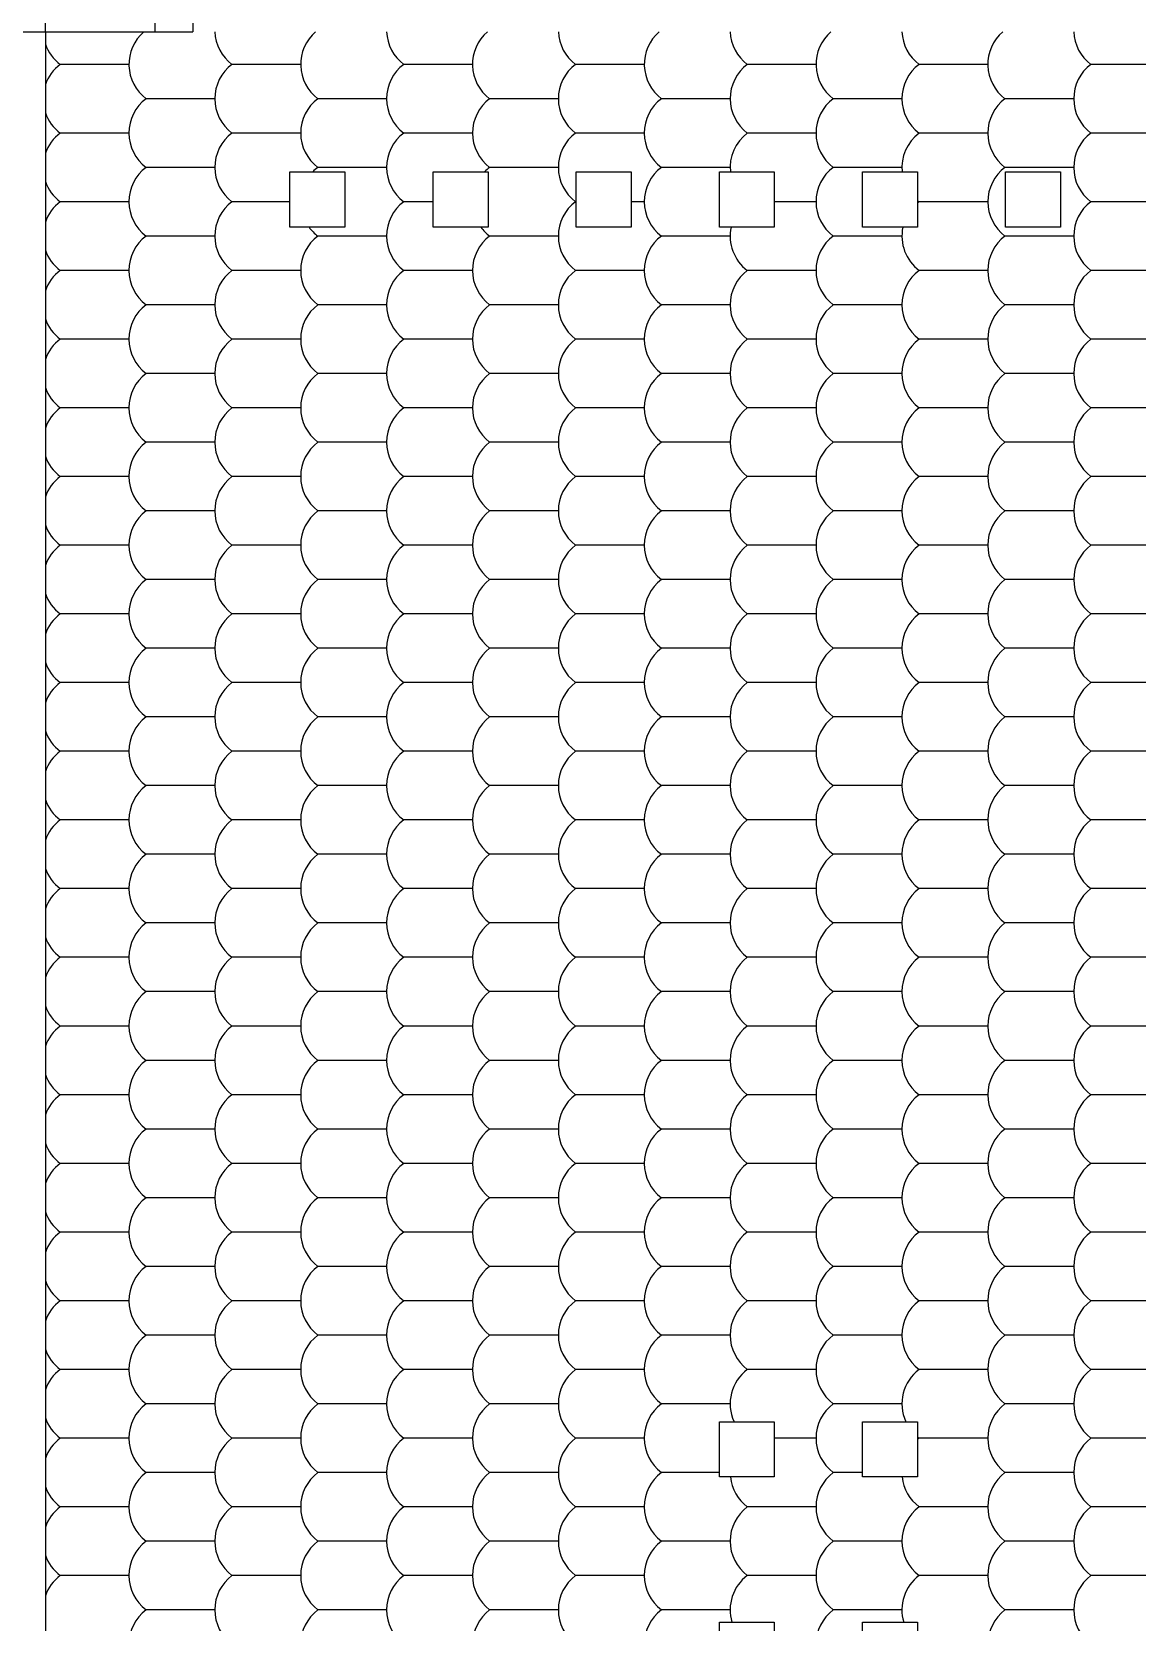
# Model space of a CAD drawing. Extents: x 5 to 412, y -104 to 220.
# Drawn here: x 281.3 to 345.7, y -41.7 to 50.9 of the extents above; entities that cross this region are included whole.
import ezdxf

# ---------------------------------------------------------------- set-up
doc = ezdxf.new("R2010")
doc.units = 0
doc.layers.get('0').update_dxf_attribs({"linetype": 'CONTINUOUS'})
doc.layers.add('ENGRAVE', color=4, linetype='CONTINUOUS')

msp = doc.modelspace()

# ---------------------------------------------------------------- linework, layer by layer
for p, q in [((290.714, 54.145), (290.714, 50.945)), ((205.334, 50.945), (290.714, 50.945)), ((282.134, 50.945), (282.134, -76.845)), ((296.368, 42.79), (299.568, 42.79)), ((296.368, 39.57), (296.368, 42.79)), ((299.568, 42.79), (299.568, 39.57)), ((304.701, 42.79), (307.901, 42.79)), ((304.701, 39.57), (304.701, 42.79)), ((307.901, 42.79), (307.901, 39.57)), ((313.034, 42.79), (316.234, 42.79)), ((313.034, 39.57), (313.034, 42.79)), ((316.234, 42.79), (316.234, 39.57)), ((321.367, 39.57), (321.367, 42.79)), ((321.367, 42.79), (324.567, 42.79)), ((324.567, 42.79), (324.567, 39.57)), ((329.7, 42.79), (332.9, 42.79)), ((329.7, 39.57), (329.7, 42.79)), ((332.9, 42.79), (332.9, 39.57)), ((338.033, 39.57), (338.033, 42.79)), ((338.033, 42.79), (341.233, 42.79)), ((341.233, 42.79), (341.233, 39.57)), ((299.568, 39.57), (296.368, 39.57)), ((307.901, 39.57), (304.701, 39.57)), ((316.234, 39.57), (313.034, 39.57)), ((324.567, 39.57), (321.367, 39.57)), ((332.9, 39.57), (329.7, 39.57)), ((341.233, 39.57), (338.033, 39.57)), ((321.367, -29.991), (324.567, -29.991)), ((321.367, -33.211), (321.367, -29.991)), ((324.567, -29.991), (324.567, -33.211)), ((329.7, -29.991), (332.9, -29.991)), ((329.7, -33.211), (329.7, -29.991)), ((332.9, -29.991), (332.9, -33.211)), ((324.567, -33.211), (321.367, -33.211)), ((332.9, -33.211), (329.7, -33.211)), ((321.367, -41.668), (324.567, -41.668)), ((321.367, -44.888), (321.367, -41.668)), ((324.567, -41.668), (324.567, -44.888)), ((329.7, -41.668), (332.9, -41.668)), ((329.7, -44.888), (329.7, -41.668)), ((332.9, -41.668), (332.9, -44.888))]:
    msp.add_line(p, q)
at = {"layer": 'ENGRAVE'}
for p, q in [((282.134, 50.945), (282.134, 54.145)), ((288.534, 50.945), (288.534, 54.145)), ((286.996, 49.05), (282.996, 49.05)), ((296.996, 49.05), (292.996, 49.05)), ((306.996, 49.05), (302.996, 49.05)), ((316.996, 49.05), (312.996, 49.05)), ((326.996, 49.05), (322.996, 49.05)), ((336.996, 49.05), (332.996, 49.05)), ((346.996, 49.05), (342.996, 49.05)), ((291.996, 47.05), (287.996, 47.05)), ((301.996, 47.05), (297.996, 47.05)), ((311.996, 47.05), (307.996, 47.05)), ((321.996, 47.05), (317.996, 47.05)), ((331.996, 47.05), (327.996, 47.05)), ((341.996, 47.05), (337.996, 47.05)), ((286.996, 45.05), (282.996, 45.05)), ((296.996, 45.05), (292.996, 45.05)), ((306.996, 45.05), (302.996, 45.05)), ((316.996, 45.05), (312.996, 45.05)), ((326.996, 45.05), (322.996, 45.05)), ((336.996, 45.05), (332.996, 45.05)), ((346.996, 45.05), (342.996, 45.05)), ((291.996, 43.05), (287.996, 43.05)), ((301.996, 43.05), (297.996, 43.05)), ((311.996, 43.05), (307.996, 43.05)), ((321.996, 43.05), (317.996, 43.05)), ((331.996, 43.05), (327.996, 43.05)), ((341.996, 43.05), (337.996, 43.05)), ((286.996, 41.05), (282.996, 41.05)), ((296.368, 41.05), (292.996, 41.05)), ((304.701, 41.05), (302.996, 41.05)), ((313.034, 41.05), (312.996, 41.05)), ((316.996, 41.05), (316.234, 41.05)), ((326.996, 41.05), (324.567, 41.05)), ((336.996, 41.05), (332.996, 41.05)), ((346.996, 41.05), (342.996, 41.05)), ((291.996, 39.05), (287.996, 39.05)), ((301.996, 39.05), (297.996, 39.05)), ((311.996, 39.05), (307.996, 39.05)), ((321.996, 39.05), (317.996, 39.05)), ((331.996, 39.05), (327.996, 39.05)), ((341.996, 39.05), (337.996, 39.05)), ((286.996, 37.05), (282.996, 37.05)), ((296.996, 37.05), (292.996, 37.05)), ((306.996, 37.05), (302.996, 37.05)), ((316.996, 37.05), (312.996, 37.05)), ((326.996, 37.05), (322.996, 37.05)), ((336.996, 37.05), (332.996, 37.05)), ((346.996, 37.05), (342.996, 37.05)), ((291.996, 35.05), (287.996, 35.05)), ((301.996, 35.05), (297.996, 35.05)), ((311.996, 35.05), (307.996, 35.05)), ((321.996, 35.05), (317.996, 35.05)), ((331.996, 35.05), (327.996, 35.05)), ((341.996, 35.05), (337.996, 35.05)), ((286.996, 33.05), (282.996, 33.05)), ((296.996, 33.05), (292.996, 33.05)), ((306.996, 33.05), (302.996, 33.05)), ((316.996, 33.05), (312.996, 33.05)), ((326.996, 33.05), (322.996, 33.05)), ((336.996, 33.05), (332.996, 33.05)), ((346.996, 33.05), (342.996, 33.05)), ((291.996, 31.05), (287.996, 31.05)), ((301.996, 31.05), (297.996, 31.05)), ((311.996, 31.05), (307.996, 31.05)), ((321.996, 31.05), (317.996, 31.05)), ((331.996, 31.05), (327.996, 31.05)), ((341.996, 31.05), (337.996, 31.05)), ((286.996, 29.05), (282.996, 29.05)), ((296.996, 29.05), (292.996, 29.05)), ((306.996, 29.05), (302.996, 29.05)), ((316.996, 29.05), (312.996, 29.05)), ((326.996, 29.05), (322.996, 29.05)), ((336.996, 29.05), (332.996, 29.05)), ((346.996, 29.05), (342.996, 29.05)), ((291.996, 27.05), (287.996, 27.05)), ((301.996, 27.05), (297.996, 27.05)), ((311.996, 27.05), (307.996, 27.05)), ((321.996, 27.05), (317.996, 27.05)), ((331.996, 27.05), (327.996, 27.05)), ((341.996, 27.05), (337.996, 27.05)), ((286.996, 25.05), (282.996, 25.05)), ((296.996, 25.05), (292.996, 25.05)), ((306.996, 25.05), (302.996, 25.05)), ((316.996, 25.05), (312.996, 25.05)), ((326.996, 25.05), (322.996, 25.05)), ((336.996, 25.05), (332.996, 25.05)), ((346.996, 25.05), (342.996, 25.05)), ((291.996, 23.05), (287.996, 23.05)), ((301.996, 23.05), (297.996, 23.05)), ((311.996, 23.05), (307.996, 23.05)), ((321.996, 23.05), (317.996, 23.05)), ((331.996, 23.05), (327.996, 23.05)), ((341.996, 23.05), (337.996, 23.05)), ((286.996, 21.05), (282.996, 21.05)), ((296.996, 21.05), (292.996, 21.05)), ((306.996, 21.05), (302.996, 21.05)), ((316.996, 21.05), (312.996, 21.05)), ((326.996, 21.05), (322.996, 21.05)), ((336.996, 21.05), (332.996, 21.05)), ((346.996, 21.05), (342.996, 21.05)), ((291.996, 19.05), (287.996, 19.05)), ((301.996, 19.05), (297.996, 19.05)), ((311.996, 19.05), (307.996, 19.05)), ((321.996, 19.05), (317.996, 19.05)), ((331.996, 19.05), (327.996, 19.05)), ((341.996, 19.05), (337.996, 19.05)), ((286.996, 17.05), (282.996, 17.05)), ((296.996, 17.05), (292.996, 17.05)), ((306.996, 17.05), (302.996, 17.05)), ((316.996, 17.05), (312.996, 17.05)), ((326.996, 17.05), (322.996, 17.05)), ((336.996, 17.05), (332.996, 17.05)), ((346.996, 17.05), (342.996, 17.05)), ((291.996, 15.05), (287.996, 15.05)), ((301.996, 15.05), (297.996, 15.05)), ((311.996, 15.05), (307.996, 15.05)), ((321.996, 15.05), (317.996, 15.05)), ((331.996, 15.05), (327.996, 15.05)), ((341.996, 15.05), (337.996, 15.05)), ((286.996, 13.05), (282.996, 13.05)), ((296.996, 13.05), (292.996, 13.05)), ((306.996, 13.05), (302.996, 13.05)), ((316.996, 13.05), (312.996, 13.05)), ((326.996, 13.05), (322.996, 13.05)), ((336.996, 13.05), (332.996, 13.05)), ((346.996, 13.05), (342.996, 13.05)), ((291.996, 11.05), (287.996, 11.05)), ((301.996, 11.05), (297.996, 11.05)), ((311.996, 11.05), (307.996, 11.05)), ((321.996, 11.05), (317.996, 11.05)), ((331.996, 11.05), (327.996, 11.05)), ((341.996, 11.05), (337.996, 11.05)), ((286.996, 9.05), (282.996, 9.05)), ((296.996, 9.05), (292.996, 9.05)), ((306.996, 9.05), (302.996, 9.05)), ((316.996, 9.05), (312.996, 9.05)), ((326.996, 9.05), (322.996, 9.05)), ((336.996, 9.05), (332.996, 9.05)), ((346.996, 9.05), (342.996, 9.05)), ((291.996, 7.05), (287.996, 7.05)), ((301.996, 7.05), (297.996, 7.05)), ((311.996, 7.05), (307.996, 7.05)), ((321.996, 7.05), (317.996, 7.05)), ((331.996, 7.05), (327.996, 7.05)), ((341.996, 7.05), (337.996, 7.05)), ((286.996, 5.05), (282.996, 5.05)), ((296.996, 5.05), (292.996, 5.05)), ((306.996, 5.05), (302.996, 5.05)), ((316.996, 5.05), (312.996, 5.05)), ((326.996, 5.05), (322.996, 5.05)), ((336.996, 5.05), (332.996, 5.05)), ((346.996, 5.05), (342.996, 5.05)), ((291.996, 3.05), (287.996, 3.05)), ((301.996, 3.05), (297.996, 3.05)), ((311.996, 3.05), (307.996, 3.05)), ((321.996, 3.05), (317.996, 3.05)), ((331.996, 3.05), (327.996, 3.05)), ((341.996, 3.05), (337.996, 3.05)), ((286.996, 1.05), (282.996, 1.05)), ((296.996, 1.05), (292.996, 1.05)), ((306.996, 1.05), (302.996, 1.05)), ((316.996, 1.05), (312.996, 1.05)), ((326.996, 1.05), (322.996, 1.05)), ((336.996, 1.05), (332.996, 1.05)), ((346.996, 1.05), (342.996, 1.05)), ((291.996, -0.95), (287.996, -0.95)), ((301.996, -0.95), (297.996, -0.95)), ((311.996, -0.95), (307.996, -0.95)), ((321.996, -0.95), (317.996, -0.95)), ((331.996, -0.95), (327.996, -0.95)), ((341.996, -0.95), (337.996, -0.95)), ((286.996, -2.95), (282.996, -2.95)), ((296.996, -2.95), (292.996, -2.95)), ((306.996, -2.95), (302.996, -2.95)), ((316.996, -2.95), (312.996, -2.95)), ((326.996, -2.95), (322.996, -2.95)), ((336.996, -2.95), (332.996, -2.95)), ((346.996, -2.95), (342.996, -2.95)), ((291.996, -4.95), (287.996, -4.95)), ((301.996, -4.95), (297.996, -4.95)), ((311.996, -4.95), (307.996, -4.95)), ((321.996, -4.95), (317.996, -4.95)), ((331.996, -4.95), (327.996, -4.95)), ((341.996, -4.95), (337.996, -4.95)), ((286.996, -6.95), (282.996, -6.95)), ((296.996, -6.95), (292.996, -6.95)), ((306.996, -6.95), (302.996, -6.95)), ((316.996, -6.95), (312.996, -6.95)), ((326.996, -6.95), (322.996, -6.95)), ((336.996, -6.95), (332.996, -6.95)), ((346.996, -6.95), (342.996, -6.95)), ((291.996, -8.95), (287.996, -8.95)), ((301.996, -8.95), (297.996, -8.95)), ((311.996, -8.95), (307.996, -8.95)), ((321.996, -8.95), (317.996, -8.95)), ((331.996, -8.95), (327.996, -8.95)), ((341.996, -8.95), (337.996, -8.95)), ((286.996, -10.95), (282.996, -10.95)), ((296.996, -10.95), (292.996, -10.95)), ((306.996, -10.95), (302.996, -10.95)), ((316.996, -10.95), (312.996, -10.95)), ((326.996, -10.95), (322.996, -10.95)), ((336.996, -10.95), (332.996, -10.95)), ((346.996, -10.95), (342.996, -10.95)), ((291.996, -12.95), (287.996, -12.95)), ((301.996, -12.95), (297.996, -12.95)), ((311.996, -12.95), (307.996, -12.95)), ((321.996, -12.95), (317.996, -12.95)), ((331.996, -12.95), (327.996, -12.95)), ((341.996, -12.95), (337.996, -12.95)), ((286.996, -14.95), (282.996, -14.95)), ((296.996, -14.95), (292.996, -14.95)), ((306.996, -14.95), (302.996, -14.95)), ((316.996, -14.95), (312.996, -14.95)), ((326.996, -14.95), (322.996, -14.95)), ((336.996, -14.95), (332.996, -14.95)), ((346.996, -14.95), (342.996, -14.95)), ((291.996, -16.95), (287.996, -16.95)), ((301.996, -16.95), (297.996, -16.95)), ((311.996, -16.95), (307.996, -16.95)), ((321.996, -16.95), (317.996, -16.95)), ((331.996, -16.95), (327.996, -16.95)), ((341.996, -16.95), (337.996, -16.95)), ((286.996, -18.95), (282.996, -18.95)), ((296.996, -18.95), (292.996, -18.95)), ((306.996, -18.95), (302.996, -18.95)), ((316.996, -18.95), (312.996, -18.95)), ((326.996, -18.95), (322.996, -18.95)), ((336.996, -18.95), (332.996, -18.95)), ((346.996, -18.95), (342.996, -18.95)), ((291.996, -20.95), (287.996, -20.95)), ((301.996, -20.95), (297.996, -20.95)), ((311.996, -20.95), (307.996, -20.95)), ((321.996, -20.95), (317.996, -20.95)), ((331.996, -20.95), (327.996, -20.95)), ((341.996, -20.95), (337.996, -20.95)), ((286.996, -22.95), (282.996, -22.95)), ((296.996, -22.95), (292.996, -22.95)), ((306.996, -22.95), (302.996, -22.95)), ((316.996, -22.95), (312.996, -22.95)), ((326.996, -22.95), (322.996, -22.95)), ((336.996, -22.95), (332.996, -22.95)), ((346.996, -22.95), (342.996, -22.95)), ((291.996, -24.95), (287.996, -24.95)), ((301.996, -24.95), (297.996, -24.95)), ((311.996, -24.95), (307.996, -24.95)), ((321.996, -24.95), (317.996, -24.95)), ((331.996, -24.95), (327.996, -24.95)), ((341.996, -24.95), (337.996, -24.95)), ((286.996, -26.95), (282.996, -26.95)), ((296.996, -26.95), (292.996, -26.95)), ((306.996, -26.95), (302.996, -26.95)), ((316.996, -26.95), (312.996, -26.95)), ((326.996, -26.95), (322.996, -26.95)), ((336.996, -26.95), (332.996, -26.95)), ((346.996, -26.95), (342.996, -26.95)), ((291.996, -28.95), (287.996, -28.95)), ((301.996, -28.95), (297.996, -28.95)), ((311.996, -28.95), (307.996, -28.95)), ((321.996, -28.95), (317.996, -28.95)), ((331.996, -28.95), (327.996, -28.95)), ((341.996, -28.95), (337.996, -28.95)), ((286.996, -30.95), (282.996, -30.95)), ((296.996, -30.95), (292.996, -30.95)), ((306.996, -30.95), (302.996, -30.95)), ((316.996, -30.95), (312.996, -30.95)), ((326.996, -30.95), (324.567, -30.95)), ((336.996, -30.95), (332.996, -30.95)), ((346.996, -30.95), (342.996, -30.95)), ((291.996, -32.95), (287.996, -32.95)), ((301.996, -32.95), (297.996, -32.95)), ((311.996, -32.95), (307.996, -32.95)), ((321.367, -32.95), (317.996, -32.95)), ((329.7, -32.95), (327.996, -32.95)), ((341.996, -32.95), (337.996, -32.95)), ((286.996, -34.95), (282.996, -34.95)), ((296.996, -34.95), (292.996, -34.95)), ((306.996, -34.95), (302.996, -34.95)), ((316.996, -34.95), (312.996, -34.95)), ((326.996, -34.95), (322.996, -34.95)), ((336.996, -34.95), (332.996, -34.95)), ((346.996, -34.95), (342.996, -34.95)), ((291.996, -36.95), (287.996, -36.95)), ((301.996, -36.95), (297.996, -36.95)), ((311.996, -36.95), (307.996, -36.95)), ((321.996, -36.95), (317.996, -36.95)), ((331.996, -36.95), (327.996, -36.95)), ((341.996, -36.95), (337.996, -36.95)), ((286.996, -38.95), (282.996, -38.95)), ((296.996, -38.95), (292.996, -38.95)), ((306.996, -38.95), (302.996, -38.95)), ((316.996, -38.95), (312.996, -38.95)), ((326.996, -38.95), (322.996, -38.95)), ((336.996, -38.95), (332.996, -38.95)), ((346.996, -38.95), (342.996, -38.95)), ((291.996, -40.95), (287.996, -40.95)), ((301.996, -40.95), (297.996, -40.95)), ((311.996, -40.95), (307.996, -40.95)), ((321.996, -40.95), (317.996, -40.95)), ((331.996, -40.95), (327.996, -40.95)), ((341.996, -40.95), (337.996, -40.95))]:
    msp.add_line(p, q, dxfattribs=at)
for centre, start, end in [((289.496, 49.05), 130.7118, 233.1301), ((294.496, 51.05), 182.40713, 233.1301), ((299.496, 49.05), 130.7118, 233.1301), ((304.496, 51.05), 182.40713, 233.1301), ((309.496, 49.05), 130.7118, 233.1301), ((314.496, 51.05), 182.40713, 233.1301), ((319.496, 49.05), 130.7118, 233.1301), ((324.496, 51.05), 182.40713, 233.1301), ((329.496, 49.05), 130.7118, 233.1301), ((334.496, 51.05), 182.40713, 233.1301), ((339.496, 49.05), 130.7118, 233.1301), ((344.496, 51.05), 182.40713, 233.1301), ((284.496, 51.05), 199.12606, 233.1301), ((284.496, 47.05), 126.8699, 160.87394), ((294.496, 47.05), 126.8699, 233.1301), ((304.496, 47.05), 126.8699, 233.1301), ((314.496, 47.05), 126.8699, 233.1301), ((324.496, 47.05), 126.8699, 233.1301), ((334.496, 47.05), 126.8699, 233.1301), ((344.496, 47.05), 126.8699, 233.1301), ((289.496, 45.05), 126.8699, 233.1301), ((299.496, 45.05), 126.8699, 233.1301), ((309.496, 45.05), 126.8699, 233.1301), ((319.496, 45.05), 126.8699, 233.1301), ((329.496, 45.05), 126.8699, 233.1301), ((339.496, 45.05), 126.8699, 233.1301), ((284.496, 47.05), 199.12606, 233.1301), ((284.496, 43.05), 126.8699, 160.87394), ((294.496, 43.05), 126.8699, 233.1301), ((304.496, 43.05), 126.8699, 233.1301), ((314.496, 43.05), 126.8699, 233.1301), ((324.496, 43.05), 126.8699, 185.96956), ((334.496, 43.05), 126.8699, 185.96956), ((344.496, 43.05), 126.8699, 233.1301), ((289.496, 41.05), 126.8699, 233.1301), ((299.496, 41.05), 126.8699, 135.89304), ((309.496, 41.05), 126.8699, 135.89304), ((319.496, 41.05), 126.8699, 233.1301), ((329.496, 41.05), 126.8699, 233.1301), ((339.496, 41.05), 126.8699, 233.1301), ((284.496, 43.05), 199.12606, 233.1301), ((284.496, 39.05), 126.8699, 160.87394), ((294.496, 39.05), 126.8699, 233.1301), ((304.496, 39.05), 126.8699, 233.1301), ((314.496, 39.05), 126.8699, 233.1301), ((334.496, 43.05), 230.32739, 233.1301), ((334.496, 39.05), 126.8699, 129.67261), ((344.496, 39.05), 126.8699, 233.1301), ((289.496, 37.05), 126.8699, 233.1301), ((299.496, 37.05), 126.8699, 233.1301), ((299.496, 41.05), 216.29906, 233.1301), ((309.496, 37.05), 126.8699, 233.1301), ((309.496, 41.05), 216.29906, 233.1301), ((319.496, 37.05), 126.8699, 233.1301), ((324.496, 39.05), 167.99483, 233.1301), ((329.496, 37.05), 126.8699, 233.1301), ((334.496, 39.05), 167.99483, 233.1301), ((339.496, 37.05), 126.8699, 233.1301), ((284.496, 39.05), 199.12606, 233.1301), ((284.496, 35.05), 126.8699, 160.87394), ((294.496, 35.05), 126.8699, 233.1301), ((304.496, 35.05), 126.8699, 233.1301), ((314.496, 35.05), 126.8699, 233.1301), ((324.496, 35.05), 126.8699, 233.1301), ((334.496, 35.05), 126.8699, 233.1301), ((344.496, 35.05), 126.8699, 233.1301), ((289.496, 33.05), 126.8699, 233.1301), ((299.496, 33.05), 126.8699, 233.1301), ((309.496, 33.05), 126.8699, 233.1301), ((319.496, 33.05), 126.8699, 233.1301), ((329.496, 33.05), 126.8699, 233.1301), ((339.496, 33.05), 126.8699, 233.1301), ((284.496, 35.05), 199.12606, 233.1301), ((284.496, 31.05), 126.8699, 160.87394), ((294.496, 31.05), 126.8699, 233.1301), ((304.496, 31.05), 126.8699, 233.1301), ((314.496, 31.05), 126.8699, 233.1301), ((324.496, 31.05), 126.8699, 233.1301), ((334.496, 31.05), 126.8699, 233.1301), ((344.496, 31.05), 126.8699, 233.1301), ((289.496, 29.05), 126.8699, 233.1301), ((299.496, 29.05), 126.8699, 233.1301), ((309.496, 29.05), 126.8699, 233.1301), ((319.496, 29.05), 126.8699, 233.1301), ((329.496, 29.05), 126.8699, 233.1301), ((339.496, 29.05), 126.8699, 233.1301), ((284.496, 31.05), 199.12606, 233.1301), ((284.496, 27.05), 126.8699, 160.87394), ((294.496, 27.05), 126.8699, 233.1301), ((304.496, 27.05), 126.8699, 233.1301), ((314.496, 27.05), 126.8699, 233.1301), ((324.496, 27.05), 126.8699, 233.1301), ((334.496, 27.05), 126.8699, 233.1301), ((344.496, 27.05), 126.8699, 233.1301), ((289.496, 25.05), 126.8699, 233.1301), ((299.496, 25.05), 126.8699, 233.1301), ((309.496, 25.05), 126.8699, 233.1301), ((319.496, 25.05), 126.8699, 233.1301), ((329.496, 25.05), 126.8699, 233.1301), ((339.496, 25.05), 126.8699, 233.1301), ((284.496, 27.05), 199.12606, 233.1301), ((284.496, 23.05), 126.8699, 160.87394), ((294.496, 23.05), 126.8699, 233.1301), ((304.496, 23.05), 126.8699, 233.1301), ((314.496, 23.05), 126.8699, 233.1301), ((324.496, 23.05), 126.8699, 233.1301), ((334.496, 23.05), 126.8699, 233.1301), ((344.496, 23.05), 126.8699, 233.1301), ((284.496, 23.05), 199.12606, 233.1301), ((289.496, 21.05), 126.8699, 233.1301), ((299.496, 21.05), 126.8699, 233.1301), ((309.496, 21.05), 126.8699, 233.1301), ((319.496, 21.05), 126.8699, 233.1301), ((329.496, 21.05), 126.8699, 233.1301), ((339.496, 21.05), 126.8699, 233.1301), ((284.496, 19.05), 126.8699, 160.87394), ((294.496, 19.05), 126.8699, 233.1301), ((304.496, 19.05), 126.8699, 233.1301), ((314.496, 19.05), 126.8699, 233.1301), ((324.496, 19.05), 126.8699, 233.1301), ((334.496, 19.05), 126.8699, 233.1301), ((344.496, 19.05), 126.8699, 233.1301), ((289.496, 17.05), 126.8699, 233.1301), ((299.496, 17.05), 126.8699, 233.1301), ((309.496, 17.05), 126.8699, 233.1301), ((319.496, 17.05), 126.8699, 233.1301), ((329.496, 17.05), 126.8699, 233.1301), ((339.496, 17.05), 126.8699, 233.1301), ((284.496, 19.05), 199.12606, 233.1301), ((284.496, 15.05), 126.8699, 160.87394), ((294.496, 15.05), 126.8699, 233.1301), ((304.496, 15.05), 126.8699, 233.1301), ((314.496, 15.05), 126.8699, 233.1301), ((324.496, 15.05), 126.8699, 233.1301), ((334.496, 15.05), 126.8699, 233.1301), ((344.496, 15.05), 126.8699, 233.1301), ((289.496, 13.05), 126.8699, 233.1301), ((299.496, 13.05), 126.8699, 233.1301), ((309.496, 13.05), 126.8699, 233.1301), ((319.496, 13.05), 126.8699, 233.1301), ((329.496, 13.05), 126.8699, 233.1301), ((339.496, 13.05), 126.8699, 233.1301), ((284.496, 15.05), 199.12606, 233.1301), ((284.496, 11.05), 126.8699, 160.87394), ((294.496, 11.05), 126.8699, 233.1301), ((304.496, 11.05), 126.8699, 233.1301), ((314.496, 11.05), 126.8699, 233.1301), ((324.496, 11.05), 126.8699, 233.1301), ((334.496, 11.05), 126.8699, 233.1301), ((344.496, 11.05), 126.8699, 233.1301), ((284.496, 11.05), 199.12606, 233.1301), ((289.496, 9.05), 126.8699, 233.1301), ((299.496, 9.05), 126.8699, 233.1301), ((309.496, 9.05), 126.8699, 233.1301), ((319.496, 9.05), 126.8699, 233.1301), ((329.496, 9.05), 126.8699, 233.1301), ((339.496, 9.05), 126.8699, 233.1301), ((284.496, 7.05), 126.8699, 160.87394), ((294.496, 7.05), 126.8699, 233.1301), ((304.496, 7.05), 126.8699, 233.1301), ((314.496, 7.05), 126.8699, 233.1301), ((324.496, 7.05), 126.8699, 233.1301), ((334.496, 7.05), 126.8699, 233.1301), ((344.496, 7.05), 126.8699, 233.1301), ((289.496, 5.05), 126.8699, 233.1301), ((299.496, 5.05), 126.8699, 233.1301), ((309.496, 5.05), 126.8699, 233.1301), ((319.496, 5.05), 126.8699, 233.1301), ((329.496, 5.05), 126.8699, 233.1301), ((339.496, 5.05), 126.8699, 233.1301), ((284.496, 7.05), 199.12606, 233.1301), ((284.496, 3.05), 126.8699, 160.87394), ((294.496, 3.05), 126.8699, 233.1301), ((304.496, 3.05), 126.8699, 233.1301), ((314.496, 3.05), 126.8699, 233.1301), ((324.496, 3.05), 126.8699, 233.1301), ((334.496, 3.05), 126.8699, 233.1301), ((344.496, 3.05), 126.8699, 233.1301), ((289.496, 1.05), 126.8699, 233.1301), ((299.496, 1.05), 126.8699, 233.1301), ((309.496, 1.05), 126.8699, 233.1301), ((319.496, 1.05), 126.8699, 233.1301), ((329.496, 1.05), 126.8699, 233.1301), ((339.496, 1.05), 126.8699, 233.1301), ((284.496, 3.05), 199.12606, 233.1301), ((284.496, -0.95), 126.8699, 160.87394), ((294.496, -0.95), 126.8699, 233.1301), ((304.496, -0.95), 126.8699, 233.1301), ((314.496, -0.95), 126.8699, 233.1301), ((324.496, -0.95), 126.8699, 233.1301), ((334.496, -0.95), 126.8699, 233.1301), ((344.496, -0.95), 126.8699, 233.1301), ((284.496, -0.95), 199.12606, 233.1301), ((289.496, -2.95), 126.8699, 233.1301), ((299.496, -2.95), 126.8699, 233.1301), ((309.496, -2.95), 126.8699, 233.1301), ((319.496, -2.95), 126.8699, 233.1301), ((329.496, -2.95), 126.8699, 233.1301), ((339.496, -2.95), 126.8699, 233.1301), ((284.496, -4.95), 126.8699, 160.87394), ((294.496, -4.95), 126.8699, 233.1301), ((304.496, -4.95), 126.8699, 233.1301), ((314.496, -4.95), 126.8699, 233.1301), ((324.496, -4.95), 126.8699, 233.1301), ((334.496, -4.95), 126.8699, 233.1301), ((344.496, -4.95), 126.8699, 233.1301), ((289.496, -6.95), 126.8699, 233.1301), ((299.496, -6.95), 126.8699, 233.1301), ((309.496, -6.95), 126.8699, 233.1301), ((319.496, -6.95), 126.8699, 233.1301), ((329.496, -6.95), 126.8699, 233.1301), ((339.496, -6.95), 126.8699, 233.1301), ((284.496, -4.95), 199.12606, 233.1301), ((284.496, -8.95), 126.8699, 160.87394), ((294.496, -8.95), 126.8699, 233.1301), ((304.496, -8.95), 126.8699, 233.1301), ((314.496, -8.95), 126.8699, 233.1301), ((324.496, -8.95), 126.8699, 233.1301), ((334.496, -8.95), 126.8699, 233.1301), ((344.496, -8.95), 126.8699, 233.1301), ((289.496, -10.95), 126.8699, 233.1301), ((299.496, -10.95), 126.8699, 233.1301), ((309.496, -10.95), 126.8699, 233.1301), ((319.496, -10.95), 126.8699, 233.1301), ((329.496, -10.95), 126.8699, 233.1301), ((339.496, -10.95), 126.8699, 233.1301), ((284.496, -8.95), 199.12606, 233.1301), ((284.496, -12.95), 126.8699, 160.87394), ((294.496, -12.95), 126.8699, 233.1301), ((304.496, -12.95), 126.8699, 233.1301), ((314.496, -12.95), 126.8699, 233.1301), ((324.496, -12.95), 126.8699, 233.1301), ((334.496, -12.95), 126.8699, 233.1301), ((344.496, -12.95), 126.8699, 233.1301), ((289.496, -14.95), 126.8699, 233.1301), ((299.496, -14.95), 126.8699, 233.1301), ((309.496, -14.95), 126.8699, 233.1301), ((319.496, -14.95), 126.8699, 233.1301), ((329.496, -14.95), 126.8699, 233.1301), ((339.496, -14.95), 126.8699, 233.1301), ((284.496, -12.95), 199.12606, 233.1301), ((284.496, -16.95), 126.8699, 160.87394), ((294.496, -16.95), 126.8699, 233.1301), ((304.496, -16.95), 126.8699, 233.1301), ((314.496, -16.95), 126.8699, 233.1301), ((324.496, -16.95), 126.8699, 233.1301), ((334.496, -16.95), 126.8699, 233.1301), ((344.496, -16.95), 126.8699, 233.1301), ((289.496, -18.95), 126.8699, 233.1301), ((299.496, -18.95), 126.8699, 233.1301), ((309.496, -18.95), 126.8699, 233.1301), ((319.496, -18.95), 126.8699, 233.1301), ((329.496, -18.95), 126.8699, 233.1301), ((339.496, -18.95), 126.8699, 233.1301), ((284.496, -16.95), 199.12606, 233.1301), ((284.496, -20.95), 126.8699, 160.87394), ((294.496, -20.95), 126.8699, 233.1301), ((304.496, -20.95), 126.8699, 233.1301), ((314.496, -20.95), 126.8699, 233.1301), ((324.496, -20.95), 126.8699, 233.1301), ((334.496, -20.95), 126.8699, 233.1301), ((344.496, -20.95), 126.8699, 233.1301), ((289.496, -22.95), 126.8699, 233.1301), ((299.496, -22.95), 126.8699, 233.1301), ((309.496, -22.95), 126.8699, 233.1301), ((319.496, -22.95), 126.8699, 233.1301), ((329.496, -22.95), 126.8699, 233.1301), ((339.496, -22.95), 126.8699, 233.1301), ((284.496, -20.95), 199.12606, 233.1301), ((284.496, -24.95), 126.8699, 160.87394), ((294.496, -24.95), 126.8699, 233.1301), ((304.496, -24.95), 126.8699, 233.1301), ((314.496, -24.95), 126.8699, 233.1301), ((324.496, -24.95), 126.8699, 233.1301), ((334.496, -24.95), 126.8699, 233.1301), ((344.496, -24.95), 126.8699, 233.1301), ((289.496, -26.95), 126.8699, 233.1301), ((299.496, -26.95), 126.8699, 233.1301), ((309.496, -26.95), 126.8699, 233.1301), ((319.496, -26.95), 126.8699, 233.1301), ((329.496, -26.95), 126.8699, 233.1301), ((339.496, -26.95), 126.8699, 233.1301), ((284.496, -24.95), 199.12606, 233.1301), ((284.496, -28.95), 126.8699, 160.87394), ((294.496, -28.95), 126.8699, 233.1301), ((304.496, -28.95), 126.8699, 233.1301), ((314.496, -28.95), 126.8699, 233.1301), ((324.496, -28.95), 126.8699, 204.62832), ((334.496, -28.95), 126.8699, 204.62832), ((344.496, -28.95), 126.8699, 233.1301), ((289.496, -30.95), 126.8699, 233.1301), ((299.496, -30.95), 126.8699, 233.1301), ((309.496, -30.95), 126.8699, 233.1301), ((319.496, -30.95), 126.8699, 233.1301), ((329.496, -30.95), 126.8699, 233.1301), ((339.496, -30.95), 126.8699, 233.1301), ((284.496, -28.95), 199.12606, 233.1301), ((284.496, -32.95), 126.8699, 160.87394), ((294.496, -32.95), 126.8699, 233.1301), ((304.496, -32.95), 126.8699, 233.1301), ((314.496, -32.95), 126.8699, 233.1301), ((334.496, -28.95), 230.32739, 233.1301), ((334.496, -32.95), 126.8699, 129.67261), ((344.496, -32.95), 126.8699, 233.1301), ((289.496, -34.95), 126.8699, 233.1301), ((299.496, -34.95), 126.8699, 233.1301), ((309.496, -34.95), 126.8699, 233.1301), ((319.496, -34.95), 126.8699, 233.1301), ((324.496, -32.95), 186.01162, 233.1301), ((329.496, -34.95), 126.8699, 233.1301), ((334.496, -32.95), 186.01162, 233.1301), ((339.496, -34.95), 126.8699, 233.1301), ((284.496, -32.95), 199.12606, 233.1301), ((284.496, -36.95), 126.8699, 160.87394), ((294.496, -36.95), 126.8699, 233.1301), ((304.496, -36.95), 126.8699, 233.1301), ((314.496, -36.95), 126.8699, 233.1301), ((324.496, -36.95), 126.8699, 233.1301), ((334.496, -36.95), 126.8699, 233.1301), ((344.496, -36.95), 126.8699, 233.1301), ((289.496, -38.95), 126.8699, 233.1301), ((299.496, -38.95), 126.8699, 233.1301), ((309.496, -38.95), 126.8699, 233.1301), ((319.496, -38.95), 126.8699, 233.1301), ((329.496, -38.95), 126.8699, 233.1301), ((339.496, -38.95), 126.8699, 233.1301), ((284.496, -36.95), 199.12606, 233.1301), ((284.496, -40.95), 126.8699, 160.87394), ((294.496, -40.95), 126.8699, 233.1301), ((304.496, -40.95), 126.8699, 233.1301), ((314.496, -40.95), 126.8699, 233.1301), ((324.496, -40.95), 126.8699, 196.70176), ((334.496, -40.95), 126.8699, 196.70176), ((344.496, -40.95), 126.8699, 233.1301), ((289.496, -42.95), 126.8699, 233.1301), ((299.496, -42.95), 126.8699, 233.1301), ((309.496, -42.95), 126.8699, 233.1301), ((319.496, -42.95), 126.8699, 233.1301), ((329.496, -42.95), 126.8699, 233.1301), ((339.496, -42.95), 126.8699, 233.1301)]:
    msp.add_arc(centre, 2.5, start, end, dxfattribs=at)

doc.saveas('drawing.dxf')
